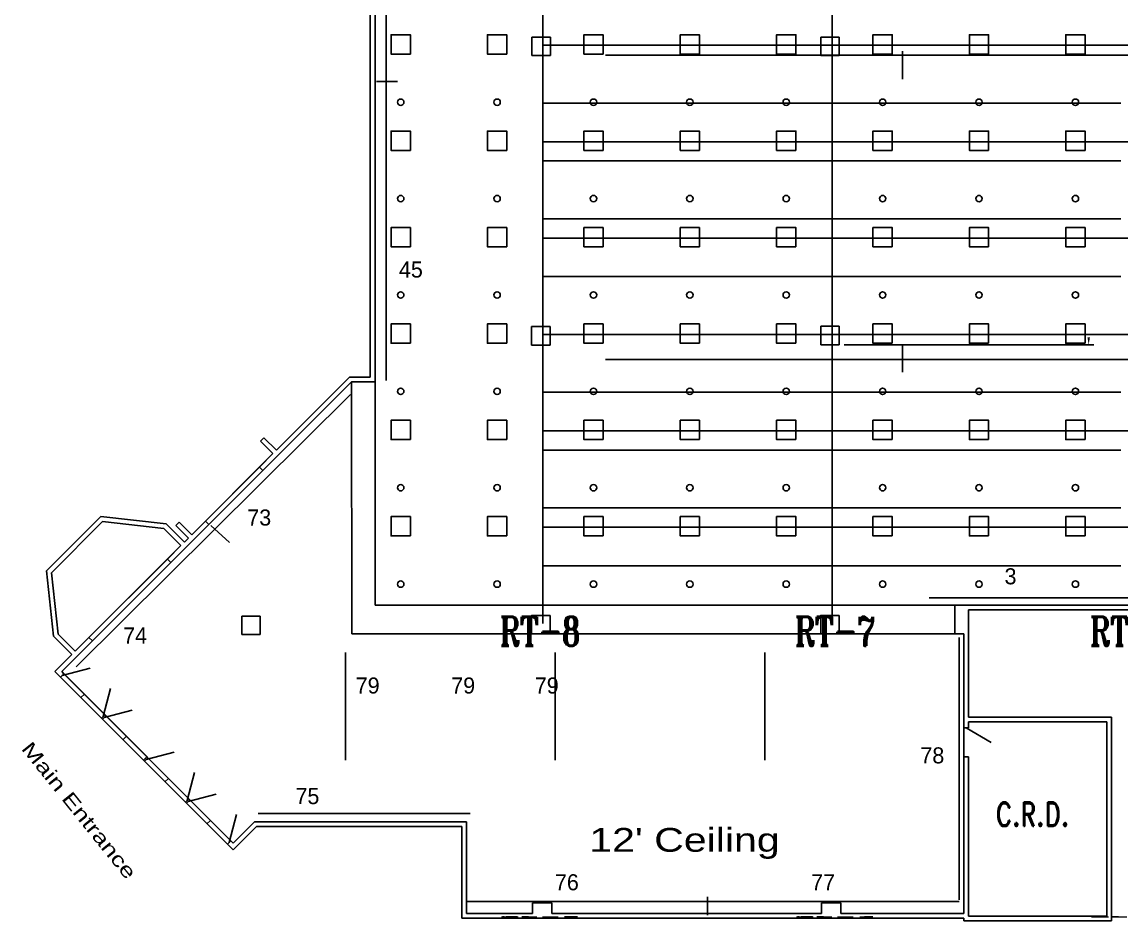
# Model space of a CAD drawing. Extents: x 1373 to 6011, y 746 to 4300.
# Drawn here: x 1373 to 2741, y 815 to 1934 of the extents above; entities that cross this region are included whole.
import ezdxf
from ezdxf.enums import TextEntityAlignment as Align

# ---------------------------------------------------------------- set-up
doc = ezdxf.new("R2010")
doc.units = 0
doc.header["$LTSCALE"] = 192
doc.header["$MEASUREMENT"] = 0
doc.layers.get('0').update_dxf_attribs({"linetype": 'CONTINUOUS'})
for name, color, linetype in [('CEILING', 4, 'CONTINUOUS'), ('DIMENSIONS', 7, 'CONTINUOUS'), ('ELECTTRACKS', 6, 'CONTINUOUS'), ('FIXT-DWNLITE', 6, 'CONTINUOUS'), ('FIXT-HID', 5, 'CONTINUOUS'), ('FIXT-TRACK', 7, 'CONTINUOUS'), ('FOYER', 12, 'CONTINUOUS'), ('VENU-JOIST', 6, 'CONTINUOUS'), ('VENU-TEXT', 7, 'CONTINUOUS'), ('VENU-TRUSS_P-POINTS', 9, 'CONTINUOUS')]:
    doc.layers.add(name, color=color, linetype=linetype)
doc.styles.add('ROMAND', font='romand', dxfattribs={"width": 0.75})
doc.styles.add('ROMANT', font='romant', dxfattribs={"width": 0.75})

# ---------------------------------------------------------------- blocks, each defined once
blk = doc.blocks.new('JOIST')
at = {"layer": 'VENU-JOIST'}
for p, q in [((0.5, 0), (359.5, 0)), ((35.8, 0, -24), (324.2, 0, -24)), ((180, 0, -24), (180, 0))]:
    blk.add_line(p, q, dxfattribs=at)
at = {"layer": 'VENU-JOIST', "extrusion": (0, -1, 0)}
for points in [[(35.8, -24), (11.7, 0)], [(59.8, 0), (35.8, -24)], [(83.8, -24), (59.8, 0)], [(107.9, 0), (83.8, -24)], [(131.9, -24), (107.9, 0)], [(156, 0), (131.9, -24)], [(180, -24), (156, 0)], [(204, 0), (180, -24)], [(228.1, -24), (204, 0)], [(252.1, 0), (228.1, -24)], [(276.2, -24), (252.1, 0)], [(300.2, 0), (276.2, -24)], [(324.2, -24), (300.2, 0)], [(348.3, 0), (324.2, -24)]]:
    blk.add_lwpolyline(points, dxfattribs=at)

msp = doc.modelspace()

# ---------------------------------------------------------------- linework, layer by layer
for p, q in [((1806.2, 2989.3), (1806.2, 1492)), ((1812.2, 2995.3), (1812.2, 1486)), ((2007.5, 1892.3), (2007.5, 1915.3)), ((2007.5, 1915.3), (2030.5, 1915.3)), ((2030.5, 1915.3), (2030.5, 1892.3)), ((2367.2, 1892.3), (2367.2, 1915.3)), ((2367.2, 1915.3), (2390.2, 1915.3)), ((2390.2, 1915.3), (2390.2, 1892.3)), ((2030.5, 1892.3), (2007.5, 1892.3)), ((2390.2, 1892.3), (2367.2, 1892.3)), ((2007.2, 1531.9), (2007.2, 1554.9)), ((2007.2, 1554.9), (2030.2, 1554.9)), ((2030.2, 1554.9), (2030.2, 1531.9)), ((2367.2, 1532.3), (2367.2, 1555.3)), ((2367.2, 1555.3), (2390.2, 1555.3)), ((2390.2, 1555.3), (2390.2, 1532.3)), ((2030.2, 1531.9), (2007.2, 1531.9)), ((2390.2, 1532.3), (2367.2, 1532.3)), ((1780.5, 1492), (1689.5, 1401.1)), ((1806.2, 1492), (1780.5, 1492)), ((1782.9, 1486), (1672.5, 1375.6)), ((1812.2, 1486), (1782.9, 1486)), ((1673.9, 1416.6), (1669.7, 1412.4)), ((1685.2, 1396.8), (1669.7, 1412.4)), ((1689.5, 1401.1), (1673.9, 1416.6)), ((1685.2, 1396.8), (1668.3, 1379.9)), ((1672.5, 1375.6), (1668.3, 1379.9)), ((1470.9, 1318.3), (1403.1, 1250.7)), ((1470.9, 1318.3), (1552.2, 1309.3)), ((1473.1, 1312.1), (1409.4, 1248.4)), ((1473.1, 1312.1), (1549.4, 1303.5)), ((1570.6, 1282.3), (1549.4, 1303.5)), ((1574.9, 1286.6), (1552.2, 1309.3)), ((1605.3, 1308.5), (1557.9, 1261.1)), ((1568.5, 1311.3), (1564.3, 1307.1)), ((1579.8, 1291.5), (1564.3, 1307.1)), ((1584.1, 1295.8), (1568.5, 1311.3)), ((1601, 1312.7), (1584.1, 1295.8)), ((1605.3, 1308.5), (1601, 1312.7)), ((1579.8, 1291.5), (1574.9, 1286.6)), ((1570.6, 1282.3), (1553.7, 1265.4)), ((1557.9, 1261.1), (1553.7, 1265.4)), ((1403.1, 1250.7), (1412.1, 1169.3)), ((1409.4, 1248.4), (1417.9, 1172.1)), ((2534.2, 1208.2), (2534.2, 1172.2)), ((4868.2, 1208.2), (2534.2, 1208.2)), ((1646.2, 1171.5), (1646.2, 1194.5)), ((1646.2, 1194.5), (1669.2, 1194.5)), ((1669.2, 1194.5), (1669.2, 1171.5)), ((2007.2, 1195.3), (2007.2, 1172.2)), ((2030.2, 1195.3), (2007.2, 1195.3)), ((2007.2, 1195.3, 132), (2007.2, 1172.2, 132)), ((2030.2, 1195.3, 132), (2007.2, 1195.3, 132)), ((2007.2, 1195.3), (2007.2, 1195.3, 132)), ((2030.2, 1172.2), (2030.2, 1195.3)), ((2030.2, 1172.2, 132), (2030.2, 1195.3, 132)), ((2030.2, 1195.3), (2030.2, 1195.3, 132)), ((2390.2, 1195.3, 132), (2367.2, 1195.3, 132)), ((2367.2, 1195.3, 132), (2367.2, 1172.2, 132)), ((2367.2, 1195.3), (2367.2, 1195.3, 132)), ((2390.2, 1195.3), (2367.2, 1195.3)), ((2367.2, 1195.3), (2367.2, 1172.2)), ((2390.2, 1172.2, 132), (2390.2, 1195.3, 132)), ((2390.2, 1195.3), (2390.2, 1195.3, 132)), ((2390.2, 1172.2), (2390.2, 1195.3)), ((2551.2, 1202.2), (2551.2, 1068.8)), ((4874.2, 1202.2), (2551.2, 1202.2)), ((1434.8, 1146.6), (1412.1, 1169.3)), ((1439.1, 1150.9), (1417.9, 1172.1)), ((1460.3, 1163.6), (1422.1, 1125.4)), ((1456, 1167.8), (1439.1, 1150.9)), ((1460.3, 1163.6), (1456, 1167.8)), ((1669.2, 1171.5), (1646.2, 1171.5)), ((2007.2, 1172.2), (2030.2, 1172.2)), ((2007.2, 1172.2), (2007.2, 1172.2, 132)), ((2007.2, 1172.2, 132), (2030.2, 1172.2, 132)), ((2030.2, 1172.2), (2030.2, 1172.2, 132)), ((2367.2, 1172.2, 132), (2390.2, 1172.2, 132)), ((2367.2, 1172.2), (2367.2, 1172.2, 132)), ((2367.2, 1172.2), (2390.2, 1172.2)), ((2390.2, 1172.2), (2390.2, 1172.2, 132)), ((2545.2, 1172.2), (2534.2, 1172.2)), ((2545.2, 1172.2), (2545.2, 1055.2)), ((1434.8, 1146.6), (1413.6, 1125.4)), ((1417.8, 1121.2), (1413.6, 1125.4)), ((1424.9, 1122.6), (1420.7, 1118.3)), ((1424.9, 1122.6), (1422.1, 1125.4)), ((1422.8, 1120.5), (1457.6, 1129.8)), ((1420.7, 1118.3), (1417.8, 1121.2)), ((1450.4, 1097.1), (1446.1, 1092.9)), ((1483, 1104.3), (1473.7, 1069.5)), ((1475.8, 1071.6), (1471.6, 1067.4)), ((1473, 1066), (1471.6, 1067.4)), ((1477.2, 1070.2), (1473, 1066)), ((1475.1, 1068.1), (1509.9, 1077.4)), ((1477.2, 1070.2), (1475.8, 1071.6)), ((2729.2, 1068.8), (2551.2, 1068.8)), ((2729.2, 1068.8), (2729.2, 814.8)), ((2551.2, 1055.2), (2545.2, 1055.2)), ((2548.3, 1055.2), (2579.4, 1037.2)), ((2723.2, 1062.8), (2551.2, 1062.8)), ((2551.2, 1062.8), (2551.2, 1055.2)), ((2723.2, 1062.8), (2723.2, 820.8)), ((1502.7, 1044.8), (1498.4, 1040.5)), ((1528.1, 1019.3), (1523.9, 1015.1)), ((1525.3, 1013.6), (1523.9, 1015.1)), ((1529.5, 1017.9), (1525.3, 1013.6)), ((1527.4, 1015.8), (1562.2, 1025.1)), ((1529.5, 1017.9), (1528.1, 1019.3)), ((2545.2, 1019.2), (2545.2, 824.2)), ((2551.2, 1019.2), (2545.2, 1019.2)), ((2551.2, 1019.2), (2551.2, 820.8)), ((1587.6, 999.6), (1578.3, 964.8)), ((1555, 992.4), (1550.7, 988.2)), ((1579.7, 963.4), (1614.5, 972.7)), ((1580.4, 967), (1576.2, 962.7)), ((1577.6, 961.3), (1576.2, 962.7)), ((1581.8, 965.5), (1577.6, 961.3)), ((1581.8, 965.5), (1580.4, 967)), ((1639.9, 947.3), (1630.6, 912.5)), ((1607.3, 940.1), (1603, 935.8)), ((1662, 938.3), (1635.5, 911.8)), ((1664.5, 932.3), (1635.5, 903.3)), ((1926.3, 938.3), (1662, 938.3)), ((1920.3, 932.3), (1664.5, 932.3)), ((1920.3, 818.2), (1920.3, 932.3)), ((1926.3, 824.2), (1926.3, 938.3)), ((1632.7, 914.6), (1628.5, 910.4)), ((1631.3, 907.5), (1628.5, 910.4)), ((1631.3, 907.5), (1635.5, 903.3)), ((1635.5, 911.8), (1632.7, 914.6)), ((2008.3, 837.3), (2008.3, 824.2)), ((2032.3, 837.3), (2008.3, 837.3)), ((2032.3, 824.2), (2032.3, 837.3)), ((2392.3, 837.3), (2368.3, 837.3)), ((2368.3, 837.3), (2368.3, 824.2)), ((2392.3, 824.2), (2392.3, 837.3)), ((2008.3, 824.2), (1926.3, 824.2)), ((2368.3, 824.2), (2032.3, 824.2)), ((2545.2, 824.2), (2392.3, 824.2)), ((2545.2, 818.2), (1920.3, 818.2)), ((2545.2, 818.2), (2545.2, 814.8)), ((2729.2, 814.8), (2545.2, 814.8)), ((2723.2, 820.8), (2551.2, 820.8))]:
    msp.add_line(p, q)
for points in [[(2007.2, 1195.3), (2007.2, 1195.3, 132), (2007.2, 1172.2, 132), (2007.2, 1172.2)], [(2367.2, 1195.3), (2367.2, 1195.3, 132), (2367.2, 1172.2, 132), (2367.2, 1172.2)], [(2007.2, 1172.2), (2030.2, 1172.2), (2030.2, 1172.2, 132), (2007.2, 1172.2, 132)], [(2030.2, 1172.2, 132), (2007.2, 1172.2, 132), (2007.2, 1172.2), (2030.2, 1172.2)], [(2007.2, 1172.2), (2030.2, 1172.2), (2007.2, 1172.2), (2007.2, 1172.2, 132)], [(2367.2, 1172.2), (2390.2, 1172.2), (2367.2, 1172.2), (2367.2, 1172.2, 132)], [(2390.2, 1172.2, 132), (2367.2, 1172.2, 132), (2367.2, 1172.2), (2390.2, 1172.2)], [(2367.2, 1172.2), (2390.2, 1172.2), (2390.2, 1172.2, 132), (2367.2, 1172.2, 132)]]:
    msp.add_3dface(points)
at = {"layer": 'CEILING'}
for p, q in [((1812.2, 3322.3, 299), (1812.2, 1208.2, 299)), ((2030.5, 1915.3, 300), (2007.5, 1915.3, 300)), ((2007.5, 1915.3, 300), (2007.5, 1892.3, 300)), ((2030.5, 1892.3, 300), (2030.5, 1915.3, 300)), ((2390.2, 1915.3, 300), (2367.2, 1915.3, 300)), ((2367.2, 1915.3, 300), (2367.2, 1892.3, 300)), ((2390.2, 1892.3, 300), (2390.2, 1915.3, 300)), ((2007.5, 1892.3, 300), (2030.5, 1892.3, 300)), ((2367.2, 1892.3, 300), (2390.2, 1892.3, 300)), ((2007.2, 1531.9, 300), (2007.2, 1554.9, 300)), ((2007.2, 1554.9, 300), (2030.2, 1554.9, 300)), ((2030.2, 1554.9, 300), (2030.2, 1531.9, 300)), ((2367.2, 1555.3, 300), (2367.2, 1532.3, 300)), ((2390.2, 1555.3, 300), (2367.2, 1555.3, 300)), ((2390.2, 1532.3, 300), (2390.2, 1555.3, 300)), ((2030.2, 1531.9, 300), (2007.2, 1531.9, 300)), ((2367.2, 1532.3, 300), (2390.2, 1532.3, 300)), ((1812.2, 1208.2, 299), (4868.2, 1208.2, 299))]:
    msp.add_line(p, q, dxfattribs=at)
at = {"layer": 'DIMENSIONS'}
msp.add_line((2396.5, 1532.3), (2707, 1532.3), dxfattribs=at)
msp.add_solid([(2699.2, 1541.6), (2702.3, 1541.6), (2700.7, 1532.3)], dxfattribs=at)
at = {"layer": 'ELECTTRACKS'}
for p, q in [((1826, 1488, 300), (1826, 2855, 300)), ((2469, 1863, 300), (2469, 1898, 300)), ((1814, 1860, 300), (1840, 1860, 300)), ((2469, 1498, 300), (2469, 1533, 300)), ((1440, 1131.2, 144), (1781.6, 1470.2, 144)), ((1630.9, 1286.1, 144), (1607.9, 1307.1, 144)), ((2539.5, 841, 144), (2539.5, 1167.7, 144)), ((1775.5, 1149, 144), (1775.5, 1015, 144)), ((2036.5, 1149, 144), (2036.5, 1015, 144)), ((2297.5, 1149, 144), (2297.5, 1015, 144)), ((1666.6, 948.7, 144), (1930.6, 948.7, 144)), ((1926.5, 839.1, 144), (2539.5, 839.1, 144)), ((2226.2, 845, 144), (2226.2, 822, 144))]:
    msp.add_line(p, q, dxfattribs=at)
at = {"layer": 'FIXT-DWNLITE'}
for centre in [(1844.2, 1834.3, 300), (1964.2, 1834.3, 300), (1964.2, 1834.3, 300), (2084.2, 1834.3, 300), (2204.2, 1834.3, 300), (2324.2, 1834.3, 300), (2444.2, 1834.3, 300), (2564.2, 1834.3, 300), (2684.2, 1834.3, 300), (1844.2, 1714.3, 300), (1964.2, 1714.3, 300), (2084.2, 1714.3, 300), (2204.2, 1714.3, 300), (2324.2, 1714.3, 300), (2444.2, 1714.3, 300), (2564.2, 1714.3, 300), (2684.2, 1714.3, 300), (1844.2, 1594.3, 300), (1964.2, 1594.3, 300), (2084.2, 1594.3, 300), (2204.2, 1594.3, 300), (2324.2, 1594.3, 300), (2444.2, 1594.3, 300), (2564.2, 1594.3, 300), (2684.2, 1594.3, 300), (1844.2, 1474.3, 300), (1964.2, 1474.3, 300), (2084.2, 1474.3, 300), (2204.2, 1474.3, 300), (2324.2, 1474.3, 300), (2444.2, 1474.3, 300), (2564.2, 1474.3, 300), (2684.2, 1474.3, 300), (1844.2, 1354.3, 300), (1964.2, 1354.3, 300), (1964.2, 1354.3, 300), (2084.2, 1354.3, 300), (2204.2, 1354.3, 300), (2324.2, 1354.3, 300), (2444.2, 1354.3, 300), (2564.2, 1354.3, 300), (2684.2, 1354.3, 300), (1844.2, 1234.3, 300), (1964.2, 1234.3, 300), (1964.2, 1234.3, 300), (2084.2, 1234.3, 300), (2204.2, 1234.3, 300), (2324.2, 1234.3, 300), (2444.2, 1234.3, 300), (2564.2, 1234.3, 300), (2684.2, 1234.3, 300)]:
    msp.add_circle(centre, 4, dxfattribs=at)
at = {"layer": 'FIXT-HID', "elevation": 300}
for points in [[(1856.2, 1894.3), (1856.2, 1918.3), (1856.2, 1918.3), (1856.2, 1918.3), (1832.2, 1918.3), (1832.2, 1894.3)], [(1976.2, 1894.3), (1976.2, 1918.3), (1976.2, 1918.3), (1976.2, 1918.3), (1952.2, 1918.3), (1952.2, 1894.3)], [(2096.2, 1894.3), (2096.2, 1918.3), (2096.2, 1918.3), (2096.2, 1918.3), (2072.2, 1918.3), (2072.2, 1894.3)], [(2216.2, 1894.3), (2216.2, 1918.3), (2216.2, 1918.3), (2216.2, 1918.3), (2192.2, 1918.3), (2192.2, 1894.3)], [(2336.2, 1894.3), (2336.2, 1918.3), (2336.2, 1918.3), (2336.2, 1918.3), (2312.2, 1918.3), (2312.2, 1894.3)], [(2456.2, 1894.3), (2456.2, 1918.3), (2456.2, 1918.3), (2456.2, 1918.3), (2432.2, 1918.3), (2432.2, 1894.3)], [(2576.2, 1894.3), (2576.2, 1918.3), (2576.2, 1918.3), (2576.2, 1918.3), (2552.2, 1918.3), (2552.2, 1894.3)], [(2696.2, 1894.3), (2696.2, 1918.3), (2696.2, 1918.3), (2696.2, 1918.3), (2672.2, 1918.3), (2672.2, 1894.3)], [(1856.2, 1774.3), (1856.2, 1798.3), (1856.2, 1798.3), (1856.2, 1798.3), (1832.2, 1798.3), (1832.2, 1774.3)], [(1976.2, 1774.3), (1976.2, 1798.3), (1976.2, 1798.3), (1976.2, 1798.3), (1952.2, 1798.3), (1952.2, 1774.3)], [(2096.2, 1774.3), (2096.2, 1798.3), (2096.2, 1798.3), (2096.2, 1798.3), (2072.2, 1798.3), (2072.2, 1774.3)], [(2216.2, 1774.3), (2216.2, 1798.3), (2216.2, 1798.3), (2216.2, 1798.3), (2192.2, 1798.3), (2192.2, 1774.3)], [(2336.2, 1774.3), (2336.2, 1798.3), (2336.2, 1798.3), (2336.2, 1798.3), (2312.2, 1798.3), (2312.2, 1774.3)], [(2456.2, 1774.3), (2456.2, 1798.3), (2456.2, 1798.3), (2456.2, 1798.3), (2432.2, 1798.3), (2432.2, 1774.3)], [(2576.2, 1774.3), (2576.2, 1798.3), (2576.2, 1798.3), (2576.2, 1798.3), (2552.2, 1798.3), (2552.2, 1774.3)], [(2696.2, 1774.3), (2696.2, 1798.3), (2696.2, 1798.3), (2696.2, 1798.3), (2672.2, 1798.3), (2672.2, 1774.3)], [(1856.2, 1654.3), (1856.2, 1678.3), (1856.2, 1678.3), (1856.2, 1678.3), (1832.2, 1678.3), (1832.2, 1654.3)], [(1976.2, 1654.3), (1976.2, 1678.3), (1976.2, 1678.3), (1976.2, 1678.3), (1952.2, 1678.3), (1952.2, 1654.3)], [(2096.2, 1654.3), (2096.2, 1678.3), (2096.2, 1678.3), (2096.2, 1678.3), (2072.2, 1678.3), (2072.2, 1654.3)], [(2216.2, 1654.3), (2216.2, 1678.3), (2216.2, 1678.3), (2216.2, 1678.3), (2192.2, 1678.3), (2192.2, 1654.3)], [(2336.2, 1654.3), (2336.2, 1678.3), (2336.2, 1678.3), (2336.2, 1678.3), (2312.2, 1678.3), (2312.2, 1654.3)], [(2456.2, 1654.3), (2456.2, 1678.3), (2456.2, 1678.3), (2456.2, 1678.3), (2432.2, 1678.3), (2432.2, 1654.3)], [(2576.2, 1654.3), (2576.2, 1678.3), (2576.2, 1678.3), (2576.2, 1678.3), (2552.2, 1678.3), (2552.2, 1654.3)], [(2696.2, 1654.3), (2696.2, 1678.3), (2696.2, 1678.3), (2696.2, 1678.3), (2672.2, 1678.3), (2672.2, 1654.3)], [(1856.2, 1534.3), (1856.2, 1558.3), (1856.2, 1558.3), (1856.2, 1558.3), (1832.2, 1558.3), (1832.2, 1534.3)], [(1976.2, 1534.3), (1976.2, 1558.3), (1976.2, 1558.3), (1976.2, 1558.3), (1952.2, 1558.3), (1952.2, 1534.3)], [(2096.2, 1534.3), (2096.2, 1558.3), (2096.2, 1558.3), (2096.2, 1558.3), (2072.2, 1558.3), (2072.2, 1534.3)], [(2216.2, 1534.3), (2216.2, 1558.3), (2216.2, 1558.3), (2216.2, 1558.3), (2192.2, 1558.3), (2192.2, 1534.3)], [(2336.2, 1534.3), (2336.2, 1558.3), (2336.2, 1558.3), (2336.2, 1558.3), (2312.2, 1558.3), (2312.2, 1534.3)], [(2456.2, 1534.3), (2456.2, 1558.3), (2456.2, 1558.3), (2456.2, 1558.3), (2432.2, 1558.3), (2432.2, 1534.3)], [(2576.2, 1534.3), (2576.2, 1558.3), (2576.2, 1558.3), (2576.2, 1558.3), (2552.2, 1558.3), (2552.2, 1534.3)], [(2696.2, 1534.3), (2696.2, 1558.3), (2696.2, 1558.3), (2696.2, 1558.3), (2672.2, 1558.3), (2672.2, 1534.3)], [(1856.2, 1414.3), (1856.2, 1438.3), (1856.2, 1438.3), (1856.2, 1438.3), (1832.2, 1438.3), (1832.2, 1414.3)], [(1976.2, 1414.3), (1976.2, 1438.3), (1976.2, 1438.3), (1976.2, 1438.3), (1952.2, 1438.3), (1952.2, 1414.3)], [(2096.2, 1414.3), (2096.2, 1438.3), (2096.2, 1438.3), (2096.2, 1438.3), (2072.2, 1438.3), (2072.2, 1414.3)], [(2216.2, 1414.3), (2216.2, 1438.3), (2216.2, 1438.3), (2216.2, 1438.3), (2192.2, 1438.3), (2192.2, 1414.3)], [(2336.2, 1414.3), (2336.2, 1438.3), (2336.2, 1438.3), (2336.2, 1438.3), (2312.2, 1438.3), (2312.2, 1414.3)], [(2456.2, 1414.3), (2456.2, 1438.3), (2456.2, 1438.3), (2456.2, 1438.3), (2432.2, 1438.3), (2432.2, 1414.3)], [(2576.2, 1414.3), (2576.2, 1438.3), (2576.2, 1438.3), (2576.2, 1438.3), (2552.2, 1438.3), (2552.2, 1414.3)], [(2696.2, 1414.3), (2696.2, 1438.3), (2696.2, 1438.3), (2696.2, 1438.3), (2672.2, 1438.3), (2672.2, 1414.3)], [(1856.2, 1294.3), (1856.2, 1318.3), (1856.2, 1318.3), (1856.2, 1318.3), (1832.2, 1318.3), (1832.2, 1294.3)], [(1976.2, 1294.3), (1976.2, 1318.3), (1976.2, 1318.3), (1976.2, 1318.3), (1952.2, 1318.3), (1952.2, 1294.3)], [(2096.2, 1294.3), (2096.2, 1318.3), (2096.2, 1318.3), (2096.2, 1318.3), (2072.2, 1318.3), (2072.2, 1294.3)], [(2216.2, 1294.3), (2216.2, 1318.3), (2216.2, 1318.3), (2216.2, 1318.3), (2192.2, 1318.3), (2192.2, 1294.3)], [(2336.2, 1294.3), (2336.2, 1318.3), (2336.2, 1318.3), (2336.2, 1318.3), (2312.2, 1318.3), (2312.2, 1294.3)], [(2456.2, 1294.3), (2456.2, 1318.3), (2456.2, 1318.3), (2456.2, 1318.3), (2432.2, 1318.3), (2432.2, 1294.3)], [(2576.2, 1294.3), (2576.2, 1318.3), (2576.2, 1318.3), (2576.2, 1318.3), (2552.2, 1318.3), (2552.2, 1294.3)], [(2696.2, 1294.3), (2696.2, 1318.3), (2696.2, 1318.3), (2696.2, 1318.3), (2672.2, 1318.3), (2672.2, 1294.3)]]:
    msp.add_lwpolyline(points, close=True, dxfattribs=at)
at = {"layer": 'FIXT-TRACK'}
for p, q in [((2099, 1893, 300), (4252, 1893, 300)), ((2099, 1514, 300), (4252, 1514, 300)), ((2502, 1217, 300), (4748, 1217, 300))]:
    msp.add_line(p, q, dxfattribs=at)
at = {"layer": 'FOYER'}
for p, q in [((1422.1, 1125.4, 144), (1782.9, 1486, 144)), ((1782.9, 1486, 144), (1783.3, 1172.2, 144)), ((1782.9, 1486, 132), (1783.3, 1172.2, 132)), ((1782.9, 1486, 132), (1812.2, 1486, 132)), ((1782.9, 1486), (1782.9, 1486, 144)), ((1812.2, 1486, 132), (1812.2, 1208.2, 132)), ((1812.2, 1486, 132), (1812.2, 1486)), ((1584.1, 1295.8, 120), (1685.2, 1396.8, 120)), ((1685.2, 1396.8), (1685.2, 1396.8, 120)), ((1668.3, 1379.9, 90), (1601, 1312.7, 90)), ((1605.3, 1308.5, 90), (1672.5, 1375.6, 90)), ((1668.3, 1379.9), (1668.3, 1379.9, 90)), ((1672.5, 1375.6, 90), (1668.3, 1379.9, 90)), ((1672.5, 1375.6), (1672.5, 1375.6, 90)), ((1473.1, 1312.1, 120), (1409.4, 1248.4, 120)), ((1473.1, 1312.1), (1473.1, 1312.1, 120)), ((1549.4, 1303.5, 120), (1473.1, 1312.1, 120)), ((1549.4, 1303.5), (1549.4, 1303.5, 120)), ((1570.6, 1282.3, 120), (1549.4, 1303.5, 120)), ((1601, 1312.7), (1601, 1312.7, 90)), ((1601, 1312.7, 90), (1605.3, 1308.5, 90)), ((1605.3, 1308.5), (1605.3, 1308.5, 90)), ((1584.1, 1295.8), (1584.1, 1295.8, 120)), ((1439.1, 1150.9, 120), (1570.6, 1282.3, 120)), ((1570.6, 1282.3), (1570.6, 1282.3, 120)), ((1456, 1167.8, 90), (1553.7, 1265.4, 90)), ((1557.9, 1261.1, 90), (1460.3, 1163.6, 90)), ((1553.7, 1265.4), (1553.7, 1265.4, 90)), ((1553.7, 1265.4, 90), (1557.9, 1261.1, 90)), ((1557.9, 1261.1), (1557.9, 1261.1, 90)), ((1409.4, 1248.4), (1409.4, 1248.4, 120)), ((1409.4, 1248.4, 120), (1417.9, 1172.1, 120)), ((2534.2, 1208.2, 132), (1812.2, 1208.2, 132)), ((2534.2, 1208.2, 132), (2534.2, 1172.2, 132)), ((2534.2, 1208.2, 132), (2534.2, 1208.2)), ((1417.9, 1172.1), (1417.9, 1172.1, 120)), ((1417.9, 1172.1, 120), (1439.1, 1150.9, 120)), ((1456, 1167.8), (1456, 1167.8, 90)), ((1460.3, 1163.6, 90), (1456, 1167.8, 90)), ((1460.3, 1163.6), (1460.3, 1163.6, 90)), ((1783.3, 1172.2, 144), (1783.3, 1172.2, 132)), ((2545.2, 1172.2, 144), (1783.3, 1172.2, 144)), ((2534.2, 1172.2), (2534.2, 1172.2, 132)), ((2545.2, 1172.2), (2545.2, 1172.2, 144)), ((2545.2, 1172.2, 144), (2545.2, 824.2, 144)), ((1439.1, 1150.9), (1439.1, 1150.9, 120)), ((1424.9, 1122.6, 84), (1420.7, 1118.3, 84)), ((1635.5, 911.8, 144), (1422.1, 1125.4, 144)), ((1422.1, 1125.4), (1422.1, 1125.4, 144)), ((1424.9, 1122.6), (1424.9, 1122.6, 84)), ((1475.8, 1071.6, 84), (1424.9, 1122.6, 84)), ((1420.7, 1118.3), (1420.7, 1118.3, 84)), ((1420.7, 1118.3, 84), (1471.6, 1067.4, 84)), ((1475.8, 1071.6, 84), (1471.6, 1067.4, 84)), ((1471.6, 1067.4), (1471.6, 1067.4, 84)), ((1477.2, 1070.2, 84), (1473, 1066, 84)), ((1475.8, 1071.6), (1475.8, 1071.6, 84)), ((1477.2, 1070.2), (1477.2, 1070.2, 84)), ((1528.1, 1019.3, 84), (1477.2, 1070.2, 84)), ((1473, 1066), (1473, 1066, 84)), ((1473, 1066, 84), (1523.9, 1015.1, 84)), ((1528.1, 1019.3, 84), (1523.9, 1015.1, 84)), ((1523.9, 1015.1), (1523.9, 1015.1, 84)), ((1529.5, 1017.9, 84), (1525.3, 1013.6, 84)), ((1525.3, 1013.6), (1525.3, 1013.6, 84)), ((1525.3, 1013.6, 84), (1576.2, 962.7, 84)), ((1528.1, 1019.3), (1528.1, 1019.3, 84)), ((1529.5, 1017.9), (1529.5, 1017.9, 84)), ((1580.4, 967, 84), (1529.5, 1017.9, 84)), ((1576.2, 962.7, 84), (1580.4, 967, 84)), ((1576.2, 962.7), (1576.2, 962.7, 84)), ((1577.6, 961.3, 84), (1581.8, 965.5, 84)), ((1577.6, 961.3), (1577.6, 961.3, 84)), ((1628.5, 910.4, 84), (1577.6, 961.3, 84)), ((1580.4, 967), (1580.4, 967, 84)), ((1581.8, 965.5), (1581.8, 965.5, 84)), ((1581.8, 965.5, 84), (1632.7, 914.6, 84)), ((1662, 938.3, 144), (1635.5, 911.8, 144)), ((1662, 938.3), (1662, 938.3, 144)), ((1926.3, 938.3, 144), (1662, 938.3, 144)), ((1926.3, 938.3), (1926.3, 938.3, 144)), ((1926.3, 938.3, 144), (1926.3, 824.2, 144)), ((1632.7, 914.6, 84), (1628.5, 910.4, 84)), ((1628.5, 910.4), (1628.5, 910.4, 84)), ((1632.7, 914.6), (1632.7, 914.6, 84)), ((1635.5, 911.8), (1635.5, 911.8, 144)), ((2008.3, 837.3, 144), (2008.3, 837.3)), ((2008.3, 824.2, 144), (2008.3, 837.3, 144)), ((2008.3, 837.3, 144), (2032.3, 837.3, 144)), ((2032.3, 837.3, 144), (2032.3, 837.3)), ((2032.3, 837.3, 144), (2032.3, 824.2, 144)), ((2368.3, 837.3, 144), (2368.3, 837.3)), ((2392.3, 837.3, 144), (2368.3, 837.3, 144)), ((2368.3, 837.3, 144), (2368.3, 824.2, 144)), ((2392.3, 837.3, 144), (2392.3, 837.3)), ((2392.3, 824.2, 144), (2392.3, 837.3, 144)), ((1926.3, 824.2, 144), (1926.3, 824.2)), ((1926.3, 824.2, 144), (2008.3, 824.2, 144)), ((2008.3, 824.2, 144), (2008.3, 824.2)), ((2032.3, 824.2, 144), (2032.3, 824.2)), ((2032.3, 824.2, 144), (2368.3, 824.2, 144)), ((2368.3, 824.2, 144), (2368.3, 824.2)), ((2392.3, 824.2, 144), (2392.3, 824.2)), ((2545.2, 824.2, 144), (2392.3, 824.2, 144)), ((2545.2, 824.2, 144), (2545.2, 824.2))]:
    msp.add_line(p, q, dxfattribs=at)
at = {"layer": 'FOYER', "color": 12}
msp.add_line((2534.2, 1172.2, 132), (1783.3, 1172.2, 132), dxfattribs=at)
at = {"layer": 'VENU-JOIST', "extrusion": (0, -1, 0)}
for p, q in [((2382.5, 1545.2, 642), (2021.5, 1545.2, 489.5)), ((2021.6, 1545.2, 641.5), (2382.5, 1545.2, 489.5)), ((2742.5, 1545.2, 642), (2381.5, 1545.2, 489.5)), ((2381.6, 1545.2, 641.5), (2742.5, 1545.2, 489.5))]:
    msp.add_line(p, q, dxfattribs=at)
at = {"layer": 'VENU-TRUSS_P-POINTS', "extrusion": (1, 0, 0)}
for p, q in [((2021.2, 1905.2, 628), (2021.2, 2025.2, 503)), ((2381.2, 1905.2, 628), (2381.2, 2025.2, 503)), ((2021.2, 1785.2, 628), (2021.2, 1905.2, 503)), ((2021.2, 1905.2, 628), (2021.2, 1905.2, 503)), ((2021.2, 1905.2, 503), (4548.7, 1905.2, 503)), ((2381.2, 1905.2, 628), (2381.2, 1905.2, 503)), ((2381.2, 1785.2, 628), (2381.2, 1905.2, 503)), ((2021.2, 1785.2, 628), (2021.2, 1785.2, 503)), ((2021.2, 1665.2, 628), (2021.2, 1785.2, 503)), ((2021.2, 1785.2, 503), (4548.7, 1785.2, 503)), ((2381.2, 1665.2, 628), (2381.2, 1785.2, 503)), ((2381.2, 1785.2, 628), (2381.2, 1785.2, 503)), ((2021.2, 1545.2, 628), (2021.2, 1665.2, 503)), ((2021.2, 1665.2, 628), (2021.2, 1665.2, 503)), ((2021.2, 1665.2, 503), (4548.7, 1665.2, 503)), ((2381.2, 1665.2, 628), (2381.2, 1665.2, 503)), ((2381.2, 1545.2, 628), (2381.2, 1665.2, 503)), ((2021.2, 1425.2, 628), (2021.2, 1545.2, 503)), ((2021.2, 1545.2, 628), (2021.2, 1545.2, 503)), ((2021.2, 1545.2, 503), (4548.7, 1545.2, 503)), ((2381.2, 1425.2, 628), (2381.2, 1545.2, 503)), ((2381.2, 1545.2, 628), (2381.2, 1545.2, 503)), ((2021.2, 1305.2, 628), (2021.2, 1425.2, 503)), ((2021.2, 1425.2, 628), (2021.2, 1425.2, 503)), ((2021.2, 1425.2, 503), (4548.7, 1425.2, 503)), ((2381.2, 1425.2, 628), (2381.2, 1425.2, 503)), ((2381.2, 1305.2, 628), (2381.2, 1425.2, 503)), ((2021.2, 1305.2, 628), (2021.2, 1305.2, 503)), ((2021.2, 1185.2, 628), (2021.2, 1305.2, 503)), ((2021.2, 1305.2, 503), (4548.7, 1305.2, 503)), ((2381.2, 1185.2, 628), (2381.2, 1305.2, 503)), ((2381.2, 1305.2, 628), (2381.2, 1305.2, 503))]:
    msp.add_line(p, q, dxfattribs=at)

# ---------------------------------------------------------------- block references
at = {"layer": 'VENU-JOIST'}
for p in [(2021.2, 1905.2, 642), (2381.2, 1905.2, 642), (2021.2, 1833.2, 642), (2381.2, 1833.2, 642), (2021.2, 1761.2, 642), (2381.2, 1761.2, 642), (2021.2, 1689.2, 642), (2381.2, 1689.2, 642), (2021.2, 1617.2, 642), (2381.2, 1617.2, 642), (2021.2, 1545.2, 642), (2381.2, 1545.2, 642), (2021.2, 1473.2, 642), (2381.2, 1473.2, 642), (2021.2, 1401.2, 642), (2381.2, 1401.2, 642), (2021.2, 1329.2, 642), (2381.2, 1329.2, 642), (2021.2, 1257.2, 642), (2381.2, 1257.2, 642)]:
    msp.add_blockref('JOIST', p, dxfattribs=at)

# ---------------------------------------------------------------- texts
msp.add_text('Main Entrance', height=17.544, rotation=308.8298).set_placement((1371, 1029), (1503, 865), align=Align.ALIGNED)
at = {"style": 'ROMAND', "width": 0.75}
msp.add_text('C.R.D.', height=30, dxfattribs=at).set_placement((2585.1, 932.7))
msp.add_text("12' Ceiling", height=29.625).set_placement((2079, 901), (2316, 901), align=Align.ALIGNED)
at = {"layer": 'ELECTTRACKS'}
for s, p in [('45', (1842, 1616, 300)), ('73', (1653.2, 1307.2, 144)), ('3                   4                 5                   6                49                 50', (2596, 1234, 300)), ('74 ', (1498.6, 1160.3, 144)), ('79            79          79', (1788.2, 1098, 144)), ('78', (2491.2, 1011, 144)), ('75', (1713.2, 960.3, 144)), ('76', (2036.2, 853, 144)), ('77', (2355.2, 853, 144))]:
    msp.add_text(s, height=20, dxfattribs=at).set_placement(p)
at = {"layer": 'VENU-TEXT', "style": 'ROMANT', "width": 0.75}
for s, p in [('RT-8', (1967.3, 1157.6, 1929.8)), ('RT-7', (2334.7, 1157.6, 1929.8)), ('RT-6', (2702.1, 1157.6, 1929.8))]:
    msp.add_text(s, height=36, dxfattribs=at).set_placement(p)
at = {"layer": 'VENU-TEXT', "extrusion": (0, -1, 0), "style": 'ROMANT', "width": 0.75}
for s, p in [('RT-8', (1967.3, 711.8, -820.1)), ('RT-7', (2334.7, 711.8, -820.1)), ('RT-6', (2702.1, 711.8, -820.1))]:
    msp.add_text(s, height=36, dxfattribs=at).set_placement(p)

doc.saveas('drawing.dxf')
